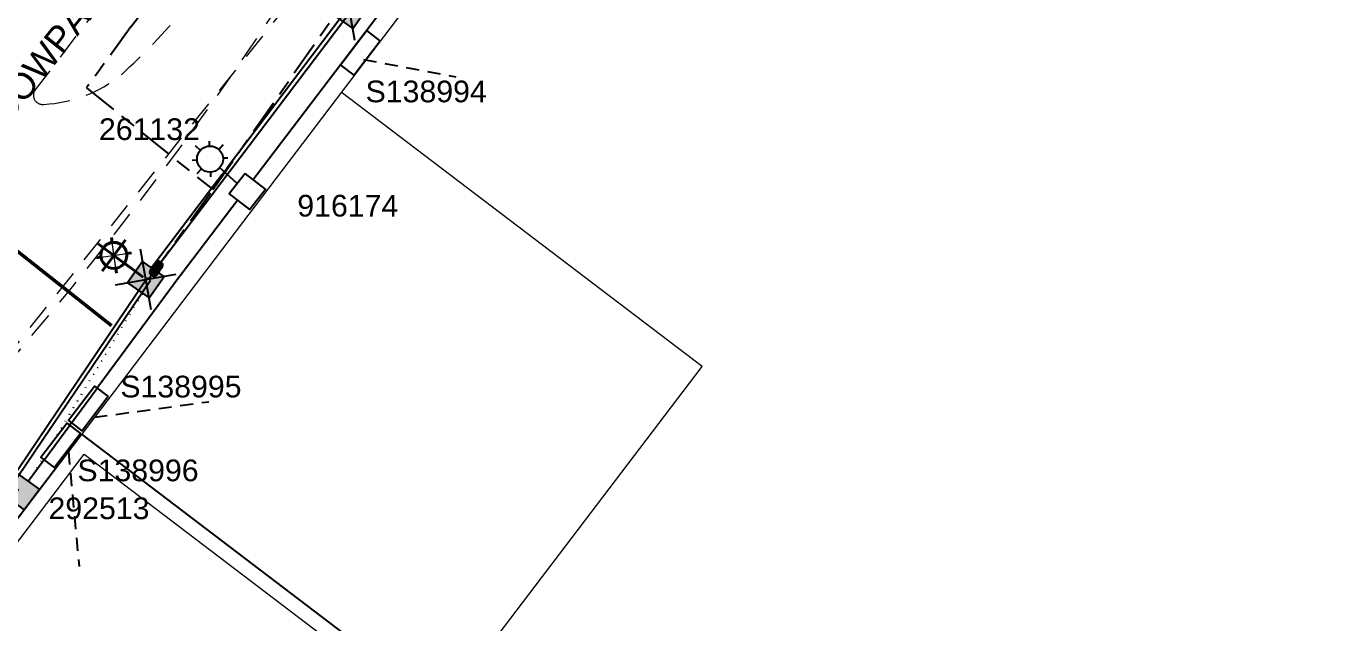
# Model space of a CAD drawing. Header units: metres. Extents: x 300929 to 302396, y 6244220 to 6246836.
# Drawn here: x 301583.7 to 301734.4, y 6244822.1 to 6244890.9 of the extents above; entities that cross this region are included whole.
import ezdxf
from ezdxf.enums import TextEntityAlignment as Align

# ---------------------------------------------------------------- set-up
doc = ezdxf.new("R2010")
doc.units = ezdxf.units.M
for name, pattern in [('Cable Exist UG', [8.2, 4, -1.2, 1.8, -1.2]), ('Cable Remove', [2, 0, -2]), ('Dash', [5, 3, -2])]:
    doc.linetypes.add(name, pattern=pattern)
doc.layers.get('0').update_dxf_attribs({"color": 6})
for name, color, linetype in [('$0$_User Miscellaneous1', 7, 'Continuous'), ('_User Miscellaneous1', 7, 'Continuous'), ('_User Miscellaneous5', 7, 'Continuous'), ('Equip_SL_EXT', 7, 'Continuous'), ('Equip_SP_SL_EXT', 7, 'Continuous'), ('Equip_SP_SL_NEW', 7, 'Continuous'), ('Mains_SL_EXT', 7, 'Continuous'), ('Services_SP_NEW_UG', 7, 'Continuous'), ('SupportsUG_SP_LV_EXT', 7, 'Continuous'), ('SupportsUG_SP_LV_NEW', 7, 'Continuous'), ('SupportsUG_SP_LV_SL_EXT', 7, 'Continuous'), ('SupportsUG_SP_LV_SL_NEW', 7, 'Continuous'), ('Trench_SP_EXT', 7, 'Continuous'), ('Trench_SP_NEW', 7, 'Continuous')]:
    doc.layers.add(name, color=color, linetype=linetype)
for name, color, linetype, lineweight in [('Cadastre Developer_SP_EXT', 7, 'Continuous', 5), ('Cadastre Land Parcels_SP_EXT', 7, 'Continuous', 5), ('Cadastre Roads_SP_EXT', 7, 'Continuous', 5)]:
    doc.layers.add(name, color=color, linetype=linetype, lineweight=lineweight)
doc.styles.add('COLUMN_LABEL', font='arial.ttf')
doc.styles.add('iecARIAL', font='arial.ttf', dxfattribs={"height": 2})
doc.styles.add('POLE_LABEL', font='arial.ttf')
doc.styles.add('SL_LABEL', font='arial.ttf', dxfattribs={"height": 2.5})
doc.styles.get("Standard").update_dxf_attribs({"font": 'arial.ttf'})
doc.linetypes.add('IE Trench HV', pattern='A,7,-0.2,["/",Standard,S=3,R=0,X=0.6,Y=-1.4],-2.5', length=9.7)

# ---------------------------------------------------------------- blocks, each defined once
blk = doc.blocks.new('*U53')
at = {"lineweight": 40}
for p, q in [((0, 1.97), (0, 6.47)), ((-1.46, 5.68), (-1.06, 5.28)), ((1.46, 5.68), (1.06, 5.28)), ((-2.25, 4.22), (2.25, 4.22)), ((-1.46, 2.76), (-1.06, 3.16)), ((1.46, 2.76), (1.06, 3.16)), ((0, 0), (0, 2.72))]:
    blk.add_line(p, q, dxfattribs=at)
blk.add_circle((0, 4.22), 1.5, dxfattribs=at)
at = {"style": 'iecARIAL', "flags": 8}
blk.add_attdef('ASSET_NUM', (1.5, 1.5), '', height=2.5, dxfattribs=at)
for tag, p, height, flags in [('OPERATING_VOLTAGE', (0.98, -1.65), 0.2, 9), ('CONSTRUCTED_VOLTAGE', (0.98, -0.65), 0.2, 9), ('CONTROL_TYPE', (0.98, -0.85), 0.2, 9), ('LANTERN_PURPOSE', (0.98, -1.05), 0.2, 9), ('LANTERN_TYPE', (0.98, -1.25), 0.2, 9), ('NO_PHASES', (0.98, -1.45), 0.2, 9), ('LNUMBER', (2.18, -3.25), 2.5, 8), ('ORIENTATION', (0.98, -1.85), 0.2, 9), ('OWNED_BY', (0.98, -2.05), 0.2, 9), ('STATE', (0.98, -2.25), 0.2, 9), ('USAGE', (0.98, -2.45), 0.2, 9), ('CEXIST', (0.98, -2.65), 0.2, 9), ('CNEW', (0.98, -2.85), 0.2, 9), ('CNUMBER', (0.98, -3.05), 0.2, 9), ('CREMOVE', (0.98, -3.25), 0.2, 9), ('CREPLACE', (0.98, -3.45), 0.2, 9), ('LKINGHEIGHT', (0.98, -3.65), 0.2, 9), ('LBRACKET', (0.98, -3.85), 0.2, 9), ('LBRACKETVOCAB', (0.98, -4.05), 0.2, 9), ('LCATEGORY', (0.98, -4.25), 0.2, 9), ('LCHARGE1', (0.98, -4.45), 0.2, 9), ('LCHARGE1PERCENT', (0.98, -4.65), 0.2, 9), ('LCHARGE2', (0.98, -4.85), 0.2, 9), ('LCHARGE2PERCENT', (0.98, -5.05), 0.2, 9), ('LCHARGE3', (0.98, -5.25), 0.2, 9), ('LCHARGE3PERCENT', (0.98, -5.45), 0.2, 9), ('LEXIST', (0.98, -5.65), 0.2, 9), ('LLAMP', (0.98, -5.85), 0.2, 9), ('LLAMPVOCAB', (0.98, -6.05), 0.2, 9), ('LMAST', (0.98, -6.25), 0.2, 9), ('LMASTVOCAB', (0.98, -6.45), 0.2, 9), ('LNEW', (0.98, -6.65), 0.2, 9), ('LANTNUMBER', (0.98, -6.85), 0.2, 9), ('LOUTREACH', (0.98, -7.25), 0.2, 9), ('LOUTREACHVOCAB', (0.98, -7.45), 0.2, 9), ('LRATECODE', (0.98, -7.65), 0.2, 9), ('LREMOVE', (0.98, -7.85), 0.2, 9), ('LREPLACE', (0.98, -8.05), 0.2, 9), ('LTYPE', (0.98, -8.25), 0.2, 9), ('LTYPEVOCAB', (0.98, -8.45), 0.2, 9), ('LEGEND', (0.98, -8.65), 0.2, 9), ('LOCATION', (0.98, -8.85), 0.2, 9), ('NOTES', (0.98, -9.05), 0.2, 9), ('STREETNAME', (0.98, -9.25), 0.2, 9), ('SUBURB', (0.98, -9.45), 0.2, 1)]:
    blk.add_attdef(tag, p, '', height=height, dxfattribs=dict(flags=flags))
blk = doc.blocks.new('SL_STJ_EXT')
h = blk.add_hatch(color=256)
edge = h.paths.add_edge_path()
edge.add_ellipse((-0.59, 0.13), major_axis=(0.226, 0.226), ratio=1, start_angle=45, end_angle=135)
edge.add_line((-0.91, 0.13), (-0.91, -0.13))
edge.add_ellipse((-0.59, -0.13), major_axis=(0.226, 0.226), ratio=1, start_angle=135, end_angle=225)
edge.add_line((-0.59, -0.45), (0.59, -0.45))
edge.add_ellipse((0.59, -0.13), major_axis=(-0.226, 0.226), ratio=1, start_angle=135, end_angle=225)
edge.add_line((0.91, -0.13), (0.91, 0.13))
edge.add_ellipse((0.59, 0.13), major_axis=(-0.226, 0.226), ratio=1, start_angle=225, end_angle=315)
edge.add_line((0.59, 0.45), (-0.59, 0.45))
blk.add_lwpolyline([(-0.91, 0.13), (-0.91, -0.13, 0.414214), (-0.59, -0.45), (0.59, -0.45, 0.414214), (0.91, -0.13), (0.91, 0.13, 0.414214), (0.59, 0.45), (-0.59, 0.45, 0.414214)], format="xyb", close=True)
at = {"flags": 1}
blk.add_attdef('Z', (0, 0), '', height=0.2, dxfattribs=at)
at = {"flags": 9}
for tag, p in [('ORIENTATION', (0, 0)), ('USAGE', (0, -0.2)), ('LEGEND', (0, -0.4)), ('NOTES', (0, -0.6))]:
    blk.add_attdef(tag, text='', height=0.2, dxfattribs=at).set_placement(p, align=Align.MIDDLE_LEFT)
blk = doc.blocks.new('PILLAR_NEW')
for tag, height, flags, p in [('ASSET_NUM', 2.5, 8, (2, 4)), ('STREET_CODE', 0.2, 9, (1.5, 2))]:
    blk.add_attdef(tag, text='', height=height, dxfattribs=dict(flags=flags)).set_placement(p, align=Align.MIDDLE_LEFT)
blk.add_wipeout([(-2.47, 0.99), (2.47, 0.99), (2.47, -0.99), (-2.47, -0.99)])
at = {"lineweight": -3}
blk.add_lwpolyline([(-2.47, 0.99), (2.47, 0.99), (2.47, -0.99), (-2.47, -0.99)], close=True, dxfattribs=at)
for tag, flags, p in [('OWNED_BY', 9, (1.5, 1.8)), ('OPERATED_BY', 9, (1.5, 1.6)), ('STATE', 9, (1.5, 1.2)), ('SUPPORT_TYPE', 9, (1.5, 1)), ('SUBURB', 9, (1.5, 0.2)), ('STREETNAME', 9, (1.5, 0)), ('MAINTAINED_BY', 9, (1.5, 1.4)), ('USAGE', 9, (1.5, 0.8)), ('LEGEND', 9, (1.5, 0.6)), ('PARENT', 9, (1.5, 0.4)), ('Z', 1, (1.5, -0.6)), ('LOCATION', 9, (1.5, -0.2)), ('NOTES', 9, (1.5, -0.4))]:
    blk.add_attdef(tag, text='', height=0.2, dxfattribs=dict(flags=flags)).set_placement(p, align=Align.MIDDLE_LEFT)
blk = doc.blocks.new('COLUMN_EXT')
blk.add_hatch(color=256).paths.add_polyline_path([(-1.49, 1.48), (-1.49, -1.49), (1.48, -1.49), (1.48, 1.48)])
blk.add_lwpolyline([(-1.49, -1.49), (1.48, -1.49), (1.48, 1.48), (-1.49, 1.48)], close=True)
for tag, height, style, flags, p in [('ASSET_NUM', 2.5, 'COLUMN_LABEL', 8, (2, 2)), ('STRUCTURE_PLANT_NUMBER', 0.2, 'POLE_LABEL', 9, (1.81, 0.03)), ('STREET_CODE', 0.2, 'COLUMN_LABEL', 9, (1.81, -0.2))]:
    blk.add_attdef(tag, text='', height=height, dxfattribs=dict(style=style, flags=flags)).set_placement(p, align=Align.MIDDLE_LEFT)
at = {"flags": 9}
for tag, p in [('COLUMN_TYPE', (1.81, -0.4)), ('OWNED_BY', (1.81, -0.6)), ('STATE', (1.81, -0.8)), ('USAGE', (1.81, -1)), ('STREETNAME', (1.81, -1.6)), ('LEGEND', (1.81, -1.2)), ('LOCATION', (1.81, -1.4)), ('SUBURB', (1.81, -1.8)), ('NOTES', (1.81, -2))]:
    blk.add_attdef(tag, text='', height=0.2, dxfattribs=at).set_placement(p, align=Align.MIDDLE_LEFT)
at = {"flags": 1}
blk.add_attdef('Z', (1.81, -2.35), '', height=0.2, dxfattribs=at)
blk = doc.blocks.new('COLUMN_DEL')
h = blk.add_hatch(color=256)
h.paths.add_polyline_path([(0, 0), (1.51, 1.51), (-1.51, 1.51)], flags=16)
h.paths.add_polyline_path([(-1.51, 1.51), (-1.51, -1.51), (0, 0)], flags=17)
h.paths.add_polyline_path([(-1.51, -1.51), (1.51, -1.51), (0, 0)], flags=17)
h.paths.add_polyline_path([(1.51, -1.51), (1.51, 1.51), (0, 0)], flags=17)
h.paths.add_polyline_path([(-1.51, -1.51), (1.51, -1.51), (1.51, 1.51), (-1.51, 1.51)])
blk.add_hatch(color=256).paths.add_polyline_path([(-1.51, -1.51), (1.51, -1.51), (1.51, 1.51), (-1.51, 1.51)])
for p, q in [((2.51, -2.51), (-2.51, 2.51)), ((-2.51, -2.51), (2.51, 2.51))]:
    blk.add_line(p, q)
blk.add_lwpolyline([(-1.51, -1.51), (1.51, -1.51), (1.51, 1.51), (-1.51, 1.51)], close=True)
at = {"style": 'COLUMN_LABEL'}
for tag, height, flags, p in [('ASSET_NUM', 2.5, 8, (2, 2)), ('STREET_CODE', 0.2, 9, (0, -0.2))]:
    blk.add_attdef(tag, text='', height=height, dxfattribs=dict(at, flags=flags)).set_placement(p, align=Align.MIDDLE_LEFT)
at = {"flags": 1}
blk.add_attdef('Z', (0, 0), '', height=0.2, dxfattribs=at)
at = {"flags": 9}
for tag, p in [('COLUMN_TYPE', (0, -0.4)), ('OWNED_BY', (0, -0.6)), ('STATE', (0, -0.8)), ('SUBURB', (0, -1.6)), ('USAGE', (0, -1)), ('LEGEND', (0, -1.2)), ('PARENT', (0, -1.4)), ('STREETNAME', (0, -1.8)), ('LOCATION', (0, -2)), ('NOTES', (0, -2.2))]:
    blk.add_attdef(tag, text='', height=0.2, dxfattribs=at).set_placement(p, align=Align.MIDDLE_LEFT)
blk = doc.blocks.new('COLUMN_NEW')
for tag, flags, p in [('Z', 1, (1.5, -2.8)), ('NOTES', 9, (1.5, -2.4)), ('LABEL_ALIGNMENT', 9, (1.5, -2.6))]:
    blk.add_attdef(tag, text='', height=0.2, dxfattribs=dict(flags=flags)).set_placement(p, align=Align.MIDDLE_LEFT)
blk.add_wipeout([(-1.485, -1.485), (1.485, -1.485), (1.485, 1.485), (-1.485, 1.485)])
at = {"lineweight": -3}
blk.add_lwpolyline([(-1.485, -1.485), (1.485, -1.485), (1.485, 1.485), (-1.485, 1.485)], close=True, dxfattribs=at)
for tag, height, flags, p in [('ASSET_NUM', 2.5, 8, (2, 2)), ('STREET_CODE', 0.2, 9, (1.5, 0)), ('OWNED_BY', 0.2, 9, (1.5, -0.4)), ('OPERATED_BY', 0.2, 9, (1.5, -0.6)), ('STATE', 0.2, 9, (1.5, -1)), ('COLUMN_TYPE', 0.2, 9, (1.5, -0.2)), ('USAGE', 0.2, 9, (1.5, -1.2)), ('MAINTAINED_BY', 0.2, 9, (1.5, -0.8)), ('LEGEND', 0.2, 9, (1.5, -1.4)), ('PARENT', 0.2, 9, (1.5, -1.6)), ('SUBURB', 0.2, 9, (1.5, -1.8)), ('STREETNAME', 0.2, 9, (1.5, -2)), ('LOCATION', 0.2, 9, (1.5, -2.2))]:
    blk.add_attdef(tag, text='', height=height, dxfattribs=dict(flags=flags)).set_placement(p, align=Align.MIDDLE_LEFT)
at = {"style": 'POLE_LABEL', "flags": 9}
blk.add_attdef('STRUCTURE_PLANT_NUMBER', text='', height=0.2, dxfattribs=at).set_placement((1.5, 0.242), align=Align.MIDDLE_LEFT)
blk = doc.blocks.new('SL_LANTERN_NEW')
blk.add_line((0, 0), (0, 0))
for tag, p, flags in [('Z', (0, 0), 1), ('OPERATED_BY', (0, -9.61), 9)]:
    blk.add_attdef(tag, p, '', height=0.2, dxfattribs=dict(flags=flags))
at = {"style": 'SL_LABEL', "flags": 9}
blk.add_attdef('STREET_CODE', text='', height=0.2, dxfattribs=at).set_placement((0, -0.2), align=Align.MIDDLE_LEFT)
for tag, height, flags, p in [('CONSTRUCTED_VOLTAGE', 0.2, 9, (0, -0.4)), ('CONTROL_TYPE', 0.2, 9, (0, -0.6)), ('OPERATING_VOLTAGE', 0.2, 9, (0, -1.4)), ('ORIENTATION', 0.2, 9, (0, -1.6)), ('LANTERN_PURPOSE', 0.2, 9, (0, -0.8)), ('LANTERN_TYPE', 0.2, 9, (0, -1)), ('NO_PHASES', 0.2, 9, (0, -1.2)), ('OWNED_BY', 0.2, 9, (0, -1.8)), ('STATE', 0.2, 9, (0, -2)), ('CEXIST', 0.2, 9, (0, -2.4)), ('CNEW', 0.2, 9, (0, -2.6)), ('CNUMBER', 0.2, 9, (0, -2.8)), ('CREMOVE', 0.2, 9, (0, -3)), ('USAGE', 0.2, 9, (0, -2.2)), ('LNUMBER', 2.5, 8, (1.2, -2.8)), ('CREPLACE', 0.2, 9, (0, -3.2)), ('LKINGHEIGHT', 0.2, 9, (0, -3.4)), ('LBRACKET', 0.2, 9, (0, -3.6)), ('LBRACKETVOCAB', 0.2, 9, (0, -3.8)), ('LCATEGORY', 0.2, 9, (0, -4)), ('LCHARGE1', 0.2, 9, (0, -4.2)), ('LCHARGE1PERCENT', 0.2, 9, (0, -4.4)), ('LCHARGE2', 0.2, 9, (0, -4.6)), ('LCHARGE2PERCENT', 0.2, 9, (0, -4.8)), ('LCHARGE3', 0.2, 9, (0, -5)), ('LCHARGE3PERCENT', 0.2, 9, (0, -5.2)), ('LEXIST', 0.2, 9, (0, -5.4)), ('LLAMP', 0.2, 9, (0, -5.6)), ('LLAMPVOCAB', 0.2, 9, (0, -5.8)), ('LMAST', 0.2, 9, (0, -6)), ('LMASTVOCAB', 0.2, 9, (0, -6.2)), ('LNEW', 0.2, 9, (0, -6.4)), ('LANTNUMBER', 0.2, 9, (0, -6.6)), ('LOUTREACH', 0.2, 9, (0, -7)), ('LOUTREACHVOCAB', 0.2, 9, (0, -7.2)), ('LRATECODE', 0.2, 9, (0, -7.4)), ('LREMOVE', 0.2, 9, (0, -7.6)), ('SUBURB', 0.2, 9, (0, -8.6)), ('STREETNAME', 0.2, 9, (0, -8.8)), ('LREPLACE', 0.2, 9, (0, -7.8)), ('LTYPE', 0.2, 9, (0, -8)), ('LTYPEVOCAB', 0.2, 9, (0, -8.2)), ('LEGEND', 0.2, 9, (0, -8.4)), ('LOCATION', 0.2, 9, (0, -9)), ('NOTES', 0.2, 9, (0, -9.2)), ('MAINTAINED_BY', 0.2, 9, (0, -9.86))]:
    blk.add_attdef(tag, text='', height=height, dxfattribs=dict(flags=flags)).set_placement(p, align=Align.MIDDLE_LEFT)
blk.add_wipeout([(0, 6.47), (1.46, 5.68), (2.25, 4.22), (1.46, 2.76), (0, 1.86), (-1.46, 2.76), (-2.25, 4.22), (-1.46, 5.68)])
for p, q in [((0, 5.72), (0, 6.47)), ((-1.46, 5.68), (-1.06, 5.28)), ((1.46, 5.68), (1.06, 5.28)), ((-2.25, 4.22), (-1.5, 4.22)), ((-1.46, 2.76), (-1.06, 3.16)), ((1.46, 2.76), (1.06, 3.16)), ((1.5, 4.22), (2.25, 4.22)), ((0, 0), (0, 2.72))]:
    blk.add_line(p, q)
blk.add_circle((0, 4.22), 1.5)
at = {"style": 'SL_LABEL', "flags": 8}
blk.add_attdef('ASSET_NUM', text='', height=2.5, dxfattribs=at).set_placement((2, 2), align=Align.MIDDLE_LEFT)

msp = doc.modelspace()

# ---------------------------------------------------------------- linework, layer by layer
at = {"layer": '_User Miscellaneous5'}
for p, q in [((301598.18, 6244863.06), (301598.37, 6244862.92)), ((301598.56, 6244862.77), (301598.37, 6244862.92)), ((301580.44, 6244836.41), (301597.66, 6244861.89)), ((301580.83, 6244836.13), (301598.05, 6244861.62)), ((301597.66, 6244861.89), (301597.86, 6244861.76)), ((301598.05, 6244861.62), (301597.86, 6244861.76))]:
    msp.add_line(p, q, dxfattribs=at)
at = {"layer": 'Cadastre Developer_SP_EXT', "linetype": 'Dash'}
for points in [[(301584.64, 6244883.35), (301637.33, 6244952.75)], [(301581.05, 6244852.24), (301620.3, 6244901.38)]]:
    msp.add_lwpolyline(points, dxfattribs=at)
for points in [[(301619.16, 6244903.17, -0.040457), (301581.12, 6244851.43)], [(301601.91, 6244892.81, -0.032123), (301594.69, 6244885.3), (301594.69, 6244885.3, -0.159419), (301585.76, 6244881.88), (301585.76, 6244881.88, -0.586999), (301584.63, 6244883.37)]]:
    msp.add_lwpolyline(points, format="xyb", dxfattribs=at)
at = {"layer": 'Cadastre Land Parcels_SP_EXT', "linetype": 'Continuous'}
msp.add_lwpolyline([(301719.92, 6245022.8), (301684.07, 6244967.45), (301575.13, 6244824.19), (301559.28, 6244803.38), (301550.68, 6244792.12), (301855.44, 6244750.39)], dxfattribs=at)
at = {"layer": 'Equip_SP_SL_EXT', "lineweight": 0}
for p, q in [((301594.04, 6244862.99), (301593.61, 6244865.96)), ((301592.34, 6244864.26), (301595.31, 6244864.69))]:
    msp.add_line(p, q, dxfattribs=at)
at = {"layer": 'Mains_SL_EXT', "linetype": 'Cable Remove', "ltscale": 0.4}
msp.add_lwpolyline([(301584.04, 6244838.4), (301598.05, 6244861.62)], dxfattribs=at)
at = {"layer": 'Services_SP_NEW_UG', "linetype": 'Dash', "ltscale": 0.5, "flags": 128}
msp.add_lwpolyline([(301588.57, 6244841.87), (301589.81, 6244828.6)], dxfattribs=at)
at = {"layer": 'Trench_SP_EXT', "linetype": 'Cable Exist UG'}
for points in [[(301595.75, 6244890.77), (301595.77, 6244890.8), (301617.25, 6244918.88)], [(301605.25, 6244872.06), (301622.03, 6244896.07)], [(301595.77, 6244890.8), (301590.67, 6244883.79), (301605.2, 6244872.09)], [(301597.86, 6244861.76), (301597.87, 6244861.78), (301605.25, 6244872.06)]]:
    msp.add_lwpolyline(points, dxfattribs=at)

# ---------------------------------------------------------------- block references
at = {"layer": 'Equip_SL_EXT', "rotation": 55.30888397570164}
msp.add_blockref('SL_STJ_EXT', (301598.71, 6244862.95), dxfattribs=at)
at = {"layer": 'Equip_SP_SL_EXT', "lineweight": 0, "rotation": 53.24498003542694}
msp.add_blockref('*U53', (301597.21, 6244861.95), dxfattribs=at)
at = {"layer": 'Equip_SP_SL_EXT'}
ref = msp.add_blockref('*U53', (301582.8, 6244837.36), dxfattribs=dict(at, rotation=52.86457193058791))
ref.add_attrib('ASSET_NUM', '197011', dxfattribs={"layer": '0', "height": 2.5, "style": 'iecARIAL'}).set_placement((301565.57, 6244841.05), align=Align.MIDDLE_LEFT)
at = {"layer": 'SupportsUG_SP_LV_EXT', "rotation": 325.0079797845178}
msp.add_blockref('COLUMN_DEL', (301597.51, 6244861.68), dxfattribs=at)

# ---------------------------------------------------------------- texts
at = {"layer": 'Cadastre Roads_SP_EXT'}
msp.add_text('COWPASTURE', height=3, rotation=51.585, dxfattribs=at).set_placement((301581.5, 6244879.44))

# ---------------------------------------------------------------- next in the draw order: block references
at = {"layer": 'SupportsUG_SP_LV_NEW', "lineweight": 30}
ref = msp.add_blockref('PILLAR_NEW', (301622.26, 6244887.81), dxfattribs=dict(at, rotation=232.7497498407393))
ref.add_attrib('ASSET_NUM', 'S138994', dxfattribs={"layer": '0', "height": 2.5}).set_placement((301622.87, 6244883.37), align=Align.MIDDLE_LEFT)
ref = msp.add_blockref('PILLAR_NEW', (301590.88, 6244846.83), dxfattribs=dict(at, rotation=232.7497498407393))
ref.add_attrib('ASSET_NUM', 'S138995', dxfattribs={"layer": '0', "height": 2.5}).set_placement((301594.57, 6244849.35), align=Align.MIDDLE_LEFT)

# ---------------------------------------------------------------- next in the draw order: linework, layer by layer
at = {"layer": 'Services_SP_NEW_UG', "linetype": 'Dash', "ltscale": 0.5, "flags": 128}
for points in [[(301622.63, 6244887.05), (301633.27, 6244885.07)], [(301591.57, 6244845.81), (301604.78, 6244847.61)]]:
    msp.add_lwpolyline(points, dxfattribs=at)

# ---------------------------------------------------------------- next in the draw order: block references
at = {"layer": 'SupportsUG_SP_LV_EXT', "rotation": 325.0079797845178}
msp.add_blockref('COLUMN_DEL', (301621.03, 6244892.73), dxfattribs=at)

# ---------------------------------------------------------------- next in the draw order: block references
at = {"layer": 'SupportsUG_SP_LV_NEW'}
ref = msp.add_blockref('PILLAR_NEW', (301587.69, 6244842.58), dxfattribs=dict(at, rotation=232.7497498407393))
ref.add_attrib('ASSET_NUM', 'S138996', dxfattribs={"layer": '0', "height": 2.5}).set_placement((301589.62, 6244839.69), align=Align.MIDDLE_LEFT)

# ---------------------------------------------------------------- next in the draw order: linework, layer by layer
at = {"layer": '_User Miscellaneous1', "color": 9, "lineweight": 0, "flags": 128}
msp.add_lwpolyline([(301619.15, 6244784.43), (301553.73, 6244793.39), (301568.53, 6244812.81), (301576.46, 6244823.22), (301590.4, 6244841.55), (301636.16, 6244806.8)], close=True, dxfattribs=at)
at = {"layer": 'Trench_SP_NEW', "linetype": 'IE Trench HV', "flags": 128}
msp.add_lwpolyline([(301583.93, 6244838.44), (301601.45, 6244862.12, -0.003429), (301601.46, 6244862.14), (301610.36, 6244873.83), (301642.26, 6244915.77)], format="xyb", dxfattribs=at)

# ---------------------------------------------------------------- next in the draw order: block references
at = {"layer": 'SupportsUG_SP_LV_SL_EXT'}
ref = msp.add_blockref('COLUMN_EXT', (301583.16, 6244837.2), dxfattribs=dict(at, rotation=323.9563230174431))
ref.add_attrib('ASSET_NUM', '292513', dxfattribs={"layer": '0', "height": 2.5, "style": 'COLUMN_LABEL'}).set_placement((301586.28, 6244836.57), align=Align.TOP_LEFT)

# ---------------------------------------------------------------- next in the draw order: block references
at = {"layer": 'SupportsUG_SP_LV_SL_NEW'}
ref = msp.add_blockref('COLUMN_NEW', (301609.23, 6244871.84), dxfattribs=dict(at, rotation=232.0440354515734))
ref.add_attrib('ASSET_NUM', '916174', dxfattribs={"layer": '0', "height": 2.5}).set_placement((301614.99, 6244870.2), align=Align.MIDDLE_LEFT)

# ---------------------------------------------------------------- next in the draw order: linework, layer by layer
at = {"layer": '_User Miscellaneous1', "color": 9, "lineweight": 0, "flags": 128}
msp.add_lwpolyline([(301631.71, 6244812.25), (301661.69, 6244851.65), (301620.07, 6244883.3)], dxfattribs=at)

# ---------------------------------------------------------------- next in the draw order: block references
at = {"layer": 'Equip_SP_SL_NEW', "lineweight": 0}
ref = msp.add_blockref('SL_LANTERN_NEW', (301608.06, 6244872.76), dxfattribs=dict(at, rotation=48.09576444247546))
ref.add_attrib('ASSET_NUM', '261132', dxfattribs={"layer": '0', "height": 2.5, "style": 'SL_LABEL'}).set_placement((301592.1, 6244879.02), align=Align.MIDDLE_LEFT)

# ---------------------------------------------------------------- next in the draw order: linework, layer by layer
at = {"layer": '$0$_User Miscellaneous1', "color": 9, "flags": 128}
msp.add_lwpolyline([(301684.07, 6244967.45), (301729.88, 6244948.66), (301758.98, 6244795.15), (301754.53, 6244764.23), (301550.7, 6244792.14), (301567.22, 6244813.81), (301575.14, 6244824.22), (301590.08, 6244843.87), (301638.47, 6244807.11), (301619.88, 6244782.67)], dxfattribs=at)
at = {"layer": '_User Miscellaneous5'}
for p, q in [((301598.18, 6244863.06), (301621.14, 6244893.38)), ((301598.56, 6244862.77), (301621.52, 6244893.09))]:
    msp.add_line(p, q, dxfattribs=at)
at = {"layer": '_User Miscellaneous5', "const_width": 0.4, "flags": 128}
msp.add_lwpolyline([(301593.56, 6244856.37), (301563.47, 6244880.13)], dxfattribs=at)

doc.saveas('drawing.dxf')
